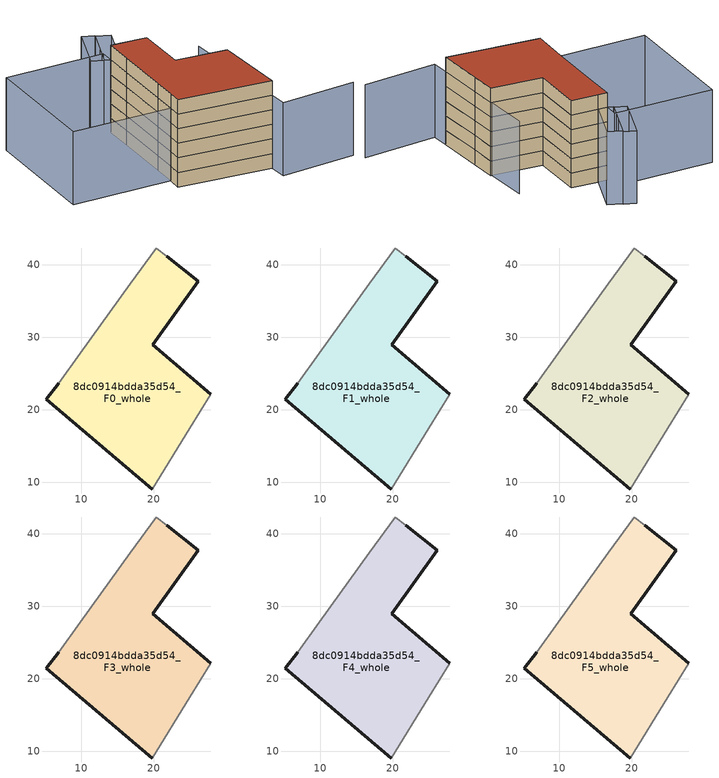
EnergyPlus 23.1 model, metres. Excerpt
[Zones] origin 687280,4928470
8dc0914bdda35d54_F0_whole
 floor ground (EU_floor_Construction): 26.12,37.72 19.85,28.92 27.88,22.09 24.98,17.42 19.79,9.04 5.12,21.43 6.87,23.67 9.83,27.77 16.77,37.4 20.31,42.31 21.77,41.16 z0
 wall outside (EU_wall_Construction): 27.88,22.09 19.85,28.92 26.12,37.72 21.77,41.16 / 6.87,23.67 5.12,21.43 19.79,9.04 z0:3
 wall adiabatic (EU_wall_Construction): 21.77,41.16 20.31,42.31 16.77,37.4 9.83,27.77 6.87,23.67 / 19.79,9.04 24.98,17.42 27.88,22.09 z0:3
8dc0914bdda35d54_F1_whole
 floor to 8dc0914bdda35d54_F0_whole (EU_floor_Construction): 26.12,37.72 19.85,28.92 27.88,22.09 24.98,17.42 19.79,9.04 5.12,21.43 6.87,23.67 9.83,27.77 16.77,37.4 20.31,42.31 21.77,41.16 z3
 wall outside (EU_wall_Construction): 27.88,22.09 19.85,28.92 26.12,37.72 21.77,41.16 / 6.87,23.67 5.12,21.43 19.79,9.04 z3:6
 wall adiabatic (EU_wall_Construction): 21.77,41.16 20.31,42.31 16.77,37.4 9.83,27.77 6.87,23.67 / 19.79,9.04 24.98,17.42 27.88,22.09 z3:6
8dc0914bdda35d54_F2_whole
 floor to 8dc0914bdda35d54_F1_whole (EU_floor_Construction): 26.12,37.72 19.85,28.92 27.88,22.09 24.98,17.42 19.79,9.04 5.12,21.43 6.87,23.67 9.83,27.77 16.77,37.4 20.31,42.31 21.77,41.16 z6
 wall outside (EU_wall_Construction): 27.88,22.09 19.85,28.92 26.12,37.72 21.77,41.16 / 6.87,23.67 5.12,21.43 19.79,9.04 z6:9
 wall adiabatic (EU_wall_Construction): 21.77,41.16 20.31,42.31 16.77,37.4 9.83,27.77 6.87,23.67 / 19.79,9.04 24.98,17.42 27.88,22.09 z6:9
8dc0914bdda35d54_F3_whole
 floor to 8dc0914bdda35d54_F2_whole (EU_floor_Construction): 26.12,37.72 19.85,28.92 27.88,22.09 24.98,17.42 19.79,9.04 5.12,21.43 6.87,23.67 9.83,27.77 16.77,37.4 20.31,42.31 21.77,41.16 z9
 wall outside (EU_wall_Construction): 27.88,22.09 19.85,28.92 26.12,37.72 21.77,41.16 / 6.87,23.67 5.12,21.43 19.79,9.04 z9:12
 wall adiabatic (EU_wall_Construction): 21.77,41.16 20.31,42.31 16.77,37.4 9.83,27.77 6.87,23.67 / 19.79,9.04 24.98,17.42 27.88,22.09 z9:12
8dc0914bdda35d54_F4_whole
 floor to 8dc0914bdda35d54_F3_whole (EU_floor_Construction): 26.12,37.72 19.85,28.92 27.88,22.09 24.98,17.42 19.79,9.04 5.12,21.43 6.87,23.67 9.83,27.77 16.77,37.4 20.31,42.31 21.77,41.16 z12
 wall outside (EU_wall_Construction): 27.88,22.09 19.85,28.92 26.12,37.72 21.77,41.16 / 6.87,23.67 5.12,21.43 19.79,9.04 z12:15
 wall adiabatic (EU_wall_Construction): 21.77,41.16 20.31,42.31 16.77,37.4 9.83,27.77 6.87,23.67 / 19.79,9.04 24.98,17.42 27.88,22.09 z12:15
8dc0914bdda35d54_F5_whole
 floor to 8dc0914bdda35d54_F4_whole (EU_floor_Construction): 26.12,37.72 19.85,28.92 27.88,22.09 24.98,17.42 19.79,9.04 5.12,21.43 6.87,23.67 9.83,27.77 16.77,37.4 20.31,42.31 21.77,41.16 z15
 wall outside (EU_wall_Construction): 27.88,22.09 19.85,28.92 26.12,37.72 21.77,41.16 / 6.87,23.67 5.12,21.43 19.79,9.04 z15:18
 wall adiabatic (EU_wall_Construction): 21.77,41.16 20.31,42.31 16.77,37.4 9.83,27.77 6.87,23.67 / 19.79,9.04 24.98,17.42 27.88,22.09 z15:18
 roof outside (EU_roof_Construction): 19.79,9.04 24.98,17.42 27.88,22.09 19.85,28.92 26.12,37.72 21.77,41.16 20.31,42.31 16.77,37.4 9.83,27.77 6.87,23.67 5.12,21.43 z18
shading: 31.07,-2.15 17.86,5.86 / 17.86,5.86 32.55,30.09 / 21.99,44.64 6.87,23.66 / 6.87,23.66 -9.79,35.67 / -9.79,35.67 5.33,56.64 / 5.33,56.64 21.99,44.64 / 19.61,43.3 27.91,49.12 / 27.91,49.12 29.63,46.66 / 29.63,46.66 21.33,40.85 / 21.33,40.85 19.61,43.3 / 28.2,49.33 19.72,43.38 / 19.72,43.38 18.27,45.46 / 18.27,45.46 26.75,51.41 / 26.75,51.41 28.2,49.33 z0:15
[Building]
EU S2 Campaign: North Axis=0; Terrain=City; Solar Distribution=FullExterior
[Site:Location]
Bologna: Latitude=44.5; Longitude=11.25; Time Zone=1; Elevation=37
[SizingPeriod:WeatherFileDays]
AnnualSizingPeriod: Begin Month=1; Begin Day of Month=1; End Month=12; End Day of Month=31; Day of Week for Start Day=Monday; Use Weather File Daylight Saving Period=No; Use Weather File Rain and Snow Indicators=No
[MATERIAL]
EU_InternalMass_Material: Roughness=MediumRough; Thickness=0.1; Conductivity=1; Density=1800; Specific Heat=900; Thermal Absorptance=0.9; Solar Absorptance=0.7; Visible Absorptance=0.7
[MATERIAL:NOMASS] Roughness=MediumRough; Thermal Absorptance=0.9; Solar Absorptance=0.7; Visible Absorptance=0.7
Name | Thermal Resistance
EU_wall_NoMass | 0.905828
EU_roof_NoMass | 0.37593
EU_floor_NoMass | 0.67114
[CONSTRUCTION]
EU_wall_Construction: EU_wall_NoMass
EU_roof_Construction: EU_roof_NoMass
EU_floor_Construction: EU_floor_NoMass
EU_InternalMass_Construction: EU_InternalMass_Material
[ZONE] Type=1; Multiplier=1; Ceiling Height=autocalculate; Volume=1085.19; Floor Area=autocalculate; Part of Total Floor Area=Yes
8dc0914bdda35d54_F0_whole; 8dc0914bdda35d54_F1_whole; 8dc0914bdda35d54_F2_whole; 8dc0914bdda35d54_F3_whole; 8dc0914bdda35d54_F4_whole; 8dc0914bdda35d54_F5_whole
[INTERNALMASS] Construction=EU_InternalMass_Construction; Surface Area=361.73
Name | Zone or ZoneList
8dc0914bdda35d54_F0_whole_EU_InternalMass | 8dc0914bdda35d54_F0_whole
8dc0914bdda35d54_F1_whole_EU_InternalMass | 8dc0914bdda35d54_F1_whole
8dc0914bdda35d54_F2_whole_EU_InternalMass | 8dc0914bdda35d54_F2_whole
8dc0914bdda35d54_F3_whole_EU_InternalMass | 8dc0914bdda35d54_F3_whole
8dc0914bdda35d54_F4_whole_EU_InternalMass | 8dc0914bdda35d54_F4_whole
8dc0914bdda35d54_F5_whole_EU_InternalMass | 8dc0914bdda35d54_F5_whole
[OTHEREQUIPMENT] Fuel Type=Electricity; Design Level Calculation Method=Watts/Area; Power per Zone Floor Area=1; Fraction Latent=0; Fraction Radiant=0; Fraction Lost=0; Carbon Dioxide Generation Rate=0; EndUse Subcategory=EU_Step8_InternalGains
Name | Zone or ZoneList or Space or SpaceList | Schedule
EU_Step8_InternalGain_8dc0914bdda35d54_F0_whole_f000 | 8dc0914bdda35d54_F0_whole | EU_Step8_GainSchedule_8dc0914bdda35d54_F0_whole_f000
EU_Step8_InternalGain_8dc0914bdda35d54_F1_whole_f000 | 8dc0914bdda35d54_F1_whole | EU_Step8_GainSchedule_8dc0914bdda35d54_F1_whole_f000
EU_Step8_InternalGain_8dc0914bdda35d54_F2_whole_f000 | 8dc0914bdda35d54_F2_whole | EU_Step8_GainSchedule_8dc0914bdda35d54_F2_whole_f000
EU_Step8_InternalGain_8dc0914bdda35d54_F3_whole_f000 | 8dc0914bdda35d54_F3_whole | EU_Step8_GainSchedule_8dc0914bdda35d54_F3_whole_f000
EU_Step8_InternalGain_8dc0914bdda35d54_F4_whole_f000 | 8dc0914bdda35d54_F4_whole | EU_Step8_GainSchedule_8dc0914bdda35d54_F4_whole_f000
EU_Step8_InternalGain_8dc0914bdda35d54_F5_whole_f000 | 8dc0914bdda35d54_F5_whole | EU_Step8_GainSchedule_8dc0914bdda35d54_F5_whole_f000
[ZONEVENTILATION:DESIGNFLOWRATE] Schedule=EU_AlwaysOn; Design Flow Rate Calculation Method=AirChanges/Hour; Air Changes per Hour=0.73129; Ventilation Type=Natural; Fan Pressure Rise=0; Fan Total Efficiency=1; Constant Term Coefficient=1; Temperature Term Coefficient=0; Velocity Term Coefficient=0; Velocity Squared Term Coefficient=0; Minimum Indoor Temperature=-100; Maximum Indoor Temperature=100; Delta Temperature=-100; Minimum Outdoor Temperature=-100; Maximum Outdoor Temperature=100; Maximum Wind Speed=40
Name | Zone or ZoneList or Space or SpaceList
EU_ConstantAir_8dc0914bdda35d54_F0_whole | 8dc0914bdda35d54_F0_whole
EU_ConstantAir_8dc0914bdda35d54_F1_whole | 8dc0914bdda35d54_F1_whole
EU_ConstantAir_8dc0914bdda35d54_F2_whole | 8dc0914bdda35d54_F2_whole
EU_ConstantAir_8dc0914bdda35d54_F3_whole | 8dc0914bdda35d54_F3_whole
EU_ConstantAir_8dc0914bdda35d54_F4_whole | 8dc0914bdda35d54_F4_whole
EU_ConstantAir_8dc0914bdda35d54_F5_whole | 8dc0914bdda35d54_F5_whole
[HVACTEMPLATE:THERMOSTAT] Constant Heating Setpoint=20; Constant Cooling Setpoint=50
EU_HeatOnly_8dc0914bdda35d54_F0_whole; EU_HeatOnly_8dc0914bdda35d54_F1_whole; EU_HeatOnly_8dc0914bdda35d54_F2_whole; EU_HeatOnly_8dc0914bdda35d54_F3_whole; EU_HeatOnly_8dc0914bdda35d54_F4_whole; EU_HeatOnly_8dc0914bdda35d54_F5_whole
[HVACTEMPLATE:ZONE:IDEALLOADSAIRSYSTEM] System Availability Schedule=EU_AlwaysOn; Maximum Heating Supply Air Temperature=50; Minimum Cooling Supply Air Temperature=13; Maximum Heating Supply Air Humidity Ratio=0.0156; Minimum Cooling Supply Air Humidity Ratio=0.0077; Heating Limit=NoLimit; Cooling Limit=NoLimit; Heating Availability Schedule=EU_AlwaysOn; Cooling Availability Schedule=EU_CoolingOff; Dehumidification Control Type=ConstantSensibleHeatRatio; Cooling Sensible Heat Ratio=0.7; Dehumidification Setpoint=60; Humidification Control Type=None; Humidification Setpoint=30; Outdoor Air Method=None; Outdoor Air Flow Rate per Person=0.00944; Outdoor Air Flow Rate per Zone Floor Area=0; Outdoor Air Flow Rate per Zone=0; Demand Controlled Ventilation Type=None; Outdoor Air Economizer Type=NoEconomizer; Heat Recovery Type=None; Sensible Heat Recovery Effectiveness=0.7; Latent Heat Recovery Effectiveness=0.65
Name | Template Thermostat
8dc0914bdda35d54_F0_whole | EU_HeatOnly_8dc0914bdda35d54_F0_whole
8dc0914bdda35d54_F1_whole | EU_HeatOnly_8dc0914bdda35d54_F1_whole
8dc0914bdda35d54_F2_whole | EU_HeatOnly_8dc0914bdda35d54_F2_whole
8dc0914bdda35d54_F3_whole | EU_HeatOnly_8dc0914bdda35d54_F3_whole
8dc0914bdda35d54_F4_whole | EU_HeatOnly_8dc0914bdda35d54_F4_whole
8dc0914bdda35d54_F5_whole | EU_HeatOnly_8dc0914bdda35d54_F5_whole
[SIZING:ZONE] Zone Cooling Design Supply Air Temperature Input Method=SupplyAirTemperature; Zone Cooling Design Supply Air Temperature=13; Zone Heating Design Supply Air Temperature Input Method=SupplyAirTemperature; Zone Heating Design Supply Air Temperature=50; Zone Cooling Design Supply Air Humidity Ratio=0.008; Zone Heating Design Supply Air Humidity Ratio=0.008; Cooling Design Air Flow Method=DesignDay; Cooling Design Air Flow Rate=0; Cooling Minimum Air Flow per Zone Floor Area=0.000762; Cooling Minimum Air Flow=0; Cooling Minimum Air Flow Fraction=0.2; Heating Design Air Flow Method=DesignDay; Heating Design Air Flow Rate=0; Heating Maximum Air Flow per Zone Floor Area=0.002032; Heating Maximum Air Flow=0.141576; Heating Maximum Air Flow Fraction=0.3; Account for Dedicated Outdoor Air System=No; Dedicated Outdoor Air System Control Strategy=NeutralSupplyAir; Dedicated Outdoor Air Low Setpoint Temperature for Design=autosize; Dedicated Outdoor Air High Setpoint Temperature for Design=autosize; Zone Load Sizing Method=Sensible Load Only No Latent Load; Zone Latent Cooling Design Supply Air Humidity Ratio Input Method=HumidityRatioDifference; Zone Cooling Design Supply Air Humidity Ratio Difference=0.005; Zone Latent Heating Design Supply Air Humidity Ratio Input Method=HumidityRatioDifference; Zone Humidification Design Supply Air Humidity Ratio Difference=0.005
8dc0914bdda35d54_F0_whole; 8dc0914bdda35d54_F1_whole; 8dc0914bdda35d54_F2_whole; 8dc0914bdda35d54_F3_whole; 8dc0914bdda35d54_F4_whole; 8dc0914bdda35d54_F5_whole
[SCHEDULE:CONSTANT]
Name | Hourly Value
EU_AlwaysOn | 1
EU_CoolingOff | 0
[SCHEDULE:FILE] Column Number=1; Rows to Skip at Top=0; Number of Hours of Data=8760; Column Separator=Comma; Interpolate to Timestep=No; Minutes per Item=60; Adjust Schedule for Daylight Savings=Yes
Name | File
EU_Step8_GainSchedule_8dc0914bdda35d54_F0_whole_f000 | ../../schedules/8dc0914bdda35d54/8dc0914bdda35d54_F0_whole_f000_gain.csv
EU_Step8_GainSchedule_8dc0914bdda35d54_F1_whole_f000 | ../../schedules/8dc0914bdda35d54/8dc0914bdda35d54_F1_whole_f000_gain.csv
EU_Step8_GainSchedule_8dc0914bdda35d54_F2_whole_f000 | ../../schedules/8dc0914bdda35d54/8dc0914bdda35d54_F2_whole_f000_gain.csv
EU_Step8_GainSchedule_8dc0914bdda35d54_F3_whole_f000 | ../../schedules/8dc0914bdda35d54/8dc0914bdda35d54_F3_whole_f000_gain.csv
EU_Step8_GainSchedule_8dc0914bdda35d54_F4_whole_f000 | ../../schedules/8dc0914bdda35d54/8dc0914bdda35d54_F4_whole_f000_gain.csv
EU_Step8_GainSchedule_8dc0914bdda35d54_F5_whole_f000 | ../../schedules/8dc0914bdda35d54/8dc0914bdda35d54_F5_whole_f000_gain.csv
